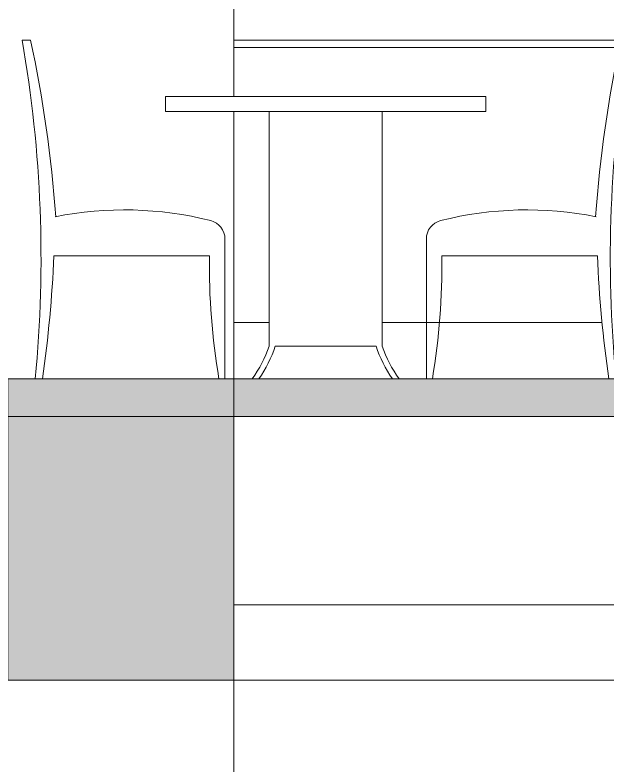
# Model space of a CAD drawing. Header units: millimetres. Extents: x -51 to 151, y -74 to 104.
# Drawn here: x 75.285 to 76.858, y -65.873 to -63.881 of the extents above; entities that cross this region are included whole.
import ezdxf

# ---------------------------------------------------------------- set-up
doc = ezdxf.new("R2010")
doc.units = ezdxf.units.MM
doc.header["$LTSCALE"] = 15
doc.layers.add('G', color=8, linetype='Continuous')

# ---------------------------------------------------------------- blocks, each defined once
blk = doc.blocks.new('A$C40DE41E0')
at = {"linetype": 'Continuous', "lineweight": 9, "ltscale": 0.8}
for points in [[(87.8, 430.6, -0.112305), (501.2, 420.4, -0.343237), (538.9, 371.9), (538.9, 0), (522.9, 0, -0.045594), (497.7, 326.8), (84.6, 326.8, -0.02407), (54.3, 0), (34.7, 0, 0.067421), (0, 900), (22.3, 900, -0.034591), (89.2, 430.9, -0.034591)], [(1525.2, 430.6, 0.112305), (1111.8, 420.4, 0.343237), (1074.1, 371.9), (1074.1, 0), (1090.1, 0, 0.045594), (1115.3, 326.8), (1528.5, 326.8, 0.02407), (1558.7, 0), (1578.3, 0, -0.067421), (1613, 900), (1590.7, 900, 0.034591), (1523.8, 430.9, 0.034591)], [(956.5, 710), (956.5, 87.1, 0.078394), (1002.1, 0), (983.7, 0, -0.073867), (940.7, 87.1), (672.3, 87.1, -0.073867), (629.3, 0), (610.9, 0, 0.078394), (656.5, 87.1), (656.5, 710)]]:
    blk.add_lwpolyline(points, format="xyb", dxfattribs=at)
blk.add_lwpolyline([(1232, 710), (1232, 750), (381, 750), (381, 710)], close=True, dxfattribs=at)

msp = doc.modelspace()

# ---------------------------------------------------------------- hatches: boundary and pattern name
at = {"linetype": 'Continuous', "lineweight": 13}
h = msp.add_hatch(color=256, dxfattribs=at)
h.dxf.hatch_style = 1
h.paths.add_polyline_path([(69.2663, -64.8473), (69.2663, -64.9473), (100.8663, -64.9473), (100.8663, -65.0473), (100.8663, -64.8473)])
h = msp.add_hatch(color=256, dxfattribs=at)
h.dxf.hatch_style = 1
h.paths.add_polyline_path([(75.2663, -65.6473), (75.8663, -65.6473), (75.8663, -64.8473), (75.2663, -64.8473)])

# ---------------------------------------------------------------- linework, layer by layer
msp.add_line((75.8663, -71.3616), (75.8663, -64.1373), dxfattribs=at)
for points in [[(69.2663, -64.8473), (100.8663, -64.8473)], [(100.8663, -64.9473), (69.2663, -64.9473)], [(75.8663, -65.4473), (81.2663, -65.4473)], [(75.8663, -65.6473), (81.2663, -65.6473)]]:
    msp.add_lwpolyline(points, dxfattribs=at)
msp.add_lwpolyline([(75.2663, -65.6473), (75.8663, -65.6473), (75.8663, -64.8473), (75.2663, -64.8473)], close=True, dxfattribs=at)
at = {"layer": 'G', "lineweight": 0}
msp.add_line((75.8663, -64.0973), (75.8663, -62.1473), dxfattribs=at)
for points in [[(77.2431, -63.9473), (75.8663, -63.9473)], [(75.8663, -63.9673), (77.2374, -63.9673)], [(77.2374, -63.9673), (75.8663, -63.9673)], [(75.9607, -64.6973), (75.8663, -64.6973)], [(76.8451, -64.6973), (76.2607, -64.6973)]]:
    msp.add_lwpolyline(points, dxfattribs=at)

# ---------------------------------------------------------------- block references
at = {"xscale": -0.001, "yscale": 0.001, "zscale": 0.001}
msp.add_blockref('A$C40DE41E0', (76.9172, -64.8473), dxfattribs=at)

doc.saveas('drawing.dxf')
